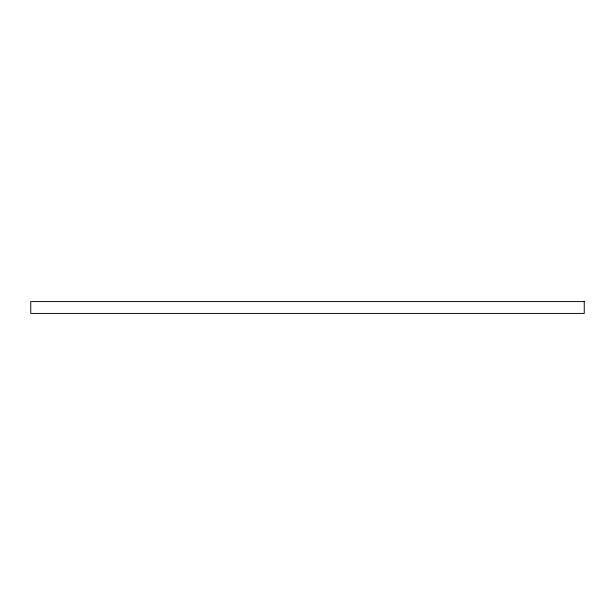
<?xml version="1.0" encoding="UTF-8"?>
<svg xmlns="http://www.w3.org/2000/svg" width="615" height="615" viewBox="0 0 615 615"><rect width="100%" height="100%" fill="white"/><g stroke="black" fill="none" stroke-linecap="round" stroke-linejoin="round"><path stroke-width="0.92" d="M584.25 301.581L30.75 301.581L30.75 313.419L584.25 313.419L584.25 301.581"/></g></svg>
